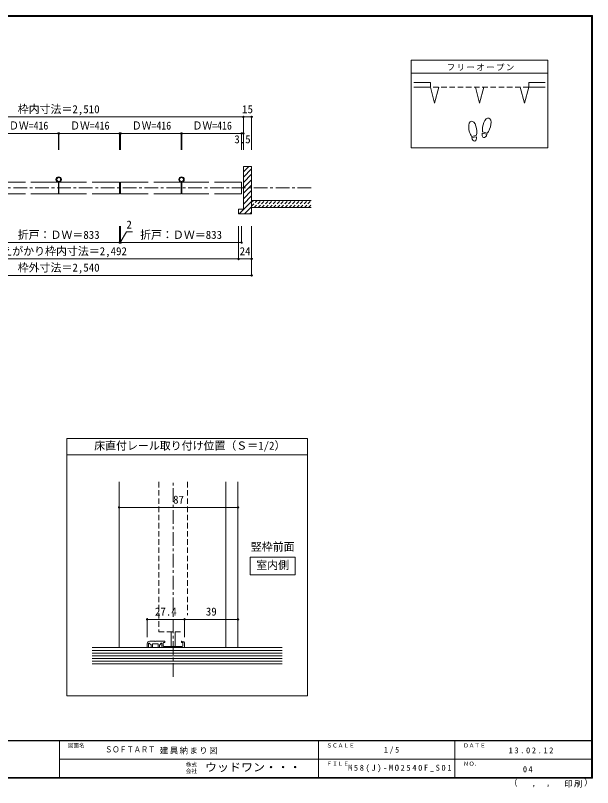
# Model space of a CAD drawing. Units: millimetres, scale not verified, with parts at other scales. Extents: x -973 to 977, y -718 to 696.
# Drawn here: x -79 to 977, y -718 to 696 of the extents above; entities that cross this region are included whole.
import ezdxf
from ezdxf.enums import TextEntityAlignment as Align

# ---------------------------------------------------------------- set-up
doc = ezdxf.new("R2010")
doc.units = ezdxf.units.MM
doc.header["$LTSCALE"] = 5
doc.header["$PDMODE"] = 32
doc.header["$PDSIZE"] = 2.5
for name, pattern in [('CHAIN1', [8, 5, -1, 1, -1]), ('DASHED1', [1.8, 1.2, -0.6]), ('DASHED2', [3, 2, -1])]:
    doc.linetypes.add(name, pattern=pattern)
for name, color, linetype, lineweight in [('0-1_通り芯', 4, 'CHAIN1', 9), ('0-3_仕上げ', 2, 'Continuous', 9), ('0-4_枠', 7, 'Continuous', 9), ('0-6_扉', 6, 'Continuous', 9), ('0-7_金物', 7, 'Continuous', 9), ('0-8_戸当り', 3, 'Continuous', 9), ('0-A_文字', 3, 'Continuous', 9), ('0-B_寸法', 7, 'Continuous', 9), ('0-C_ハッチ', 4, 'DASHED1', 9), ('1-1_通り芯', 4, 'CHAIN1', 9), ('1-3_仕上げ', 7, 'Continuous', 9), ('1-4_枠', 7, 'Continuous', 9), ('1-6_扉', 7, 'DASHED2', 9), ('1-7_金物', 7, 'Continuous', 9), ('1-A_文字', 7, 'Continuous', 9), ('1-B_寸法', 4, 'Continuous', 9), ('F-1_枠', 6, 'Continuous', 9)]:
    doc.layers.add(name, color=color, linetype=linetype, lineweight=lineweight)
doc.layers.add('F-0_補助線', color=7, linetype='Continuous')
doc.layers.add('F-A_文字', color=7, linetype='Continuous')
doc.styles.add('HGP明朝B', font='')
doc.styles.add('ＭＳ ゴシック', font='')
doc.styles.get('HGP明朝B').set_extended_font_data('HGP明朝B')
doc.styles.get('ＭＳ ゴシック').set_extended_font_data('MS Gothic')

msp = doc.modelspace()

# ---------------------------------------------------------------- linework, layer by layer
at = {"layer": '0-1_通り芯'}
msp.add_line((462, 379.931), (-462, 379.931), dxfattribs=at)
at = {"layer": '0-3_仕上げ'}
for p, q in [((353, 356.931), (462, 356.931)), ((353, 344.431), (462, 344.431))]:
    msp.add_line(p, q, dxfattribs=at)
at = {"layer": '0-4_枠', "color": 3}
for p, q in [((338, 341.431), (338, 419.431)), ((353, 419.431), (338, 419.431)), ((329, 341.431), (338, 341.431)), ((329, 341.431), (329, 332.431))]:
    msp.add_line(p, q, dxfattribs=at)
at = {"layer": '0-4_枠', "color": 4}
for p, q in [((338, 409.751), (347.681, 419.431)), ((338, 399.851), (353, 414.851)), ((338, 389.952), (353, 404.952)), ((338, 380.052), (353, 395.052)), ((338, 370.153), (353, 385.153)), ((338, 360.253), (353, 375.253)), ((329.977, 332.431), (353, 355.454)), ((338, 350.354), (353, 365.354)), ((329, 341.354), (329.078, 341.431)), ((339.877, 332.431), (353, 345.555)), ((349.776, 332.431), (353, 335.655))]:
    msp.add_line(p, q, dxfattribs=at)
at = {"layer": '0-4_枠', "color": 3}
msp.add_lwpolyline([(329, 332.431), (353, 332.431), (353, 419.431)], dxfattribs=at)
at = {"layer": '0-6_扉'}
for p, q in [((-111.333, 390.431), (-60.917, 390.431)), ((-50.917, 390.431), (-0.5, 390.431)), ((-0.5, 390.431), (-0.5, 369.431)), ((0.5, 390.431), (50.917, 390.431)), ((0.5, 390.431), (0.5, 369.431)), ((60.917, 390.431), (111.333, 390.431)), ((111.333, 390.431), (111.333, 369.431)), ((113.333, 390.431), (163.75, 390.431)), ((113.333, 390.431), (113.333, 369.431)), ((173.75, 390.431), (224.167, 390.431)), ((224.167, 390.431), (224.167, 369.431)), ((225.167, 390.431), (274.833, 390.431)), ((225.167, 390.431), (225.167, 369.431)), ((284.833, 390.431), (334.5, 390.431)), ((334.5, 390.432), (334.5, 369.431)), ((334.5, 390.432), (334.5, 369.431)), ((-111.333, 369.431), (-60.917, 369.431)), ((-50.917, 369.431), (-0.5, 369.431)), ((0.5, 369.431), (50.917, 369.431)), ((60.917, 369.431), (111.333, 369.431)), ((113.333, 369.431), (163.75, 369.431)), ((173.75, 369.431), (224.167, 369.431)), ((225.167, 369.431), (274.833, 369.431)), ((284.833, 369.431), (334.5, 369.431))]:
    msp.add_line(p, q, dxfattribs=at)
at = {"layer": '0-7_金物'}
for centre, radius in [((0, 395.431), 5), ((0, 395.431), 3.5), ((224.667, 395.431), 5), ((224.667, 395.431), 3.5)]:
    msp.add_circle(centre, radius, dxfattribs=at)
at = {"layer": '0-8_戸当り', "color": 2}
for p, q in [((679.986, 573.251), (649.986, 573.251)), ((679.986, 573.251), (679.986, 564.251)), ((859.986, 573.251), (859.986, 564.251)), ((859.986, 573.251), (889.986, 573.251)), ((679.986, 564.251), (649.986, 564.251)), ((679.986, 564.251), (687.751, 535.273)), ((695.515, 564.251), (687.751, 535.273)), ((762.222, 564.251), (769.986, 535.273)), ((777.751, 564.251), (769.986, 535.273)), ((844.457, 564.251), (852.222, 535.273)), ((859.986, 564.251), (852.222, 535.273)), ((859.986, 564.251), (889.986, 564.251))]:
    msp.add_line(p, q, dxfattribs=at)
at = {"layer": '0-8_戸当り', "color": 7, "linetype": 'DASHED2'}
msp.add_line((859.986, 564.251), (679.986, 564.251), dxfattribs=at)
at = {"layer": '0-8_戸当り'}
for p, q in [((784.022, 480.235), (775.542, 482.507)), ((764.011, 475.878), (755.365, 474.353)), ((764.376, 473.81), (755.73, 472.285)), ((783.479, 478.206), (774.998, 480.478))]:
    msp.add_line(p, q, dxfattribs=at)
for centre, major_axis, ratio, start_param, end_param in [((783.267, 494.378), (3.644, 13.601), 0.5, 4.34059143, 8.22577918), ((757.35, 488.377), (-2.445, 13.867), 0.5, 4.34059143, 8.22577918), ((757.42, 487.981), (-2.963, 16.802), 0.4, 1.85063327, 2.44287679), ((757.42, 487.981), (-2.963, 16.802), 0.4, 3.84030852, 4.43255203), ((783.163, 493.989), (4.416, 16.48), 0.4, 1.85063327, 2.44287679), ((783.163, 493.989), (4.416, 16.48), 0.4, 3.84030852, 4.43255203), ((760.053, 473.047), (-1.27, 7.205), 0.6, 1.57079633, 4.71238898), ((779.238, 479.342), (1.894, 7.067), 0.6, 1.57079633, 4.71238898)]:
    msp.add_ellipse(centre, major_axis=major_axis, ratio=ratio, start_param=start_param, end_param=end_param, dxfattribs=at)
at = {"layer": '0-A_文字'}
for p, q in [((644.986, 614.167), (644.986, 453.167)), ((894.986, 614.167), (644.986, 614.167)), ((894.986, 614.167), (894.986, 453.167)), ((894.986, 590.167), (644.986, 590.167)), ((894.986, 453.167), (644.986, 453.167)), ((454.903, -78.642), (454.903, -549.667)), ((14.903, -108.642), (454.903, -108.642)), ((14.903, -549.667), (454.903, -549.667))]:
    msp.add_line(p, q, dxfattribs=at)
msp.add_lwpolyline([(14.903, -549.667), (14.903, -78.642), (454.903, -78.642)], dxfattribs=at)
at = {"layer": '0-B_寸法', "color": 4}
for p, q in [((-338, 509.931), (338, 509.931)), ((338, 509.931), (338, 449.931)), ((338, 509.931), (353, 509.931)), ((353, 509.931), (353, 449.931)), ((-111.333, 479.931), (-0.5, 479.931)), ((-0.5, 479.931), (-0.5, 449.931)), ((0.5, 479.931), (111.333, 479.931)), ((0.5, 479.931), (0.5, 449.931)), ((111.333, 479.931), (111.333, 449.931)), ((113.333, 479.931), (224.167, 479.931)), ((113.333, 479.931), (113.333, 449.931)), ((224.167, 479.931), (224.167, 449.931)), ((225.167, 479.931), (334.5, 479.931)), ((225.167, 479.931), (225.167, 449.931)), ((334.5, 479.931), (334.5, 449.931)), ((334.5, 479.931), (338, 479.931)), ((111.333, 279.931), (111.333, 309.931)), ((113.333, 279.931), (113.333, 309.931)), ((329, 249.931), (329, 309.931)), ((334.5, 279.931), (334.5, 309.931)), ((353, 219.931), (353, 309.931)), ((-111.333, 279.931), (111.333, 279.931)), ((111.333, 279.931), (113.333, 279.931)), ((113.333, 279.931), (334.5, 279.931)), ((-329, 249.931), (329, 249.931)), ((329, 249.931), (353, 249.931)), ((-353, 219.931), (353, 219.931))]:
    msp.add_line(p, q, dxfattribs=at)
msp.add_lwpolyline([(112.333, 279.931), (123.88, 299.931), (134.716, 299.931)], dxfattribs=at)
at = {"layer": '0-B_寸法'}
for p in [(338, 509.931), (353, 509.931), (-0.5, 479.931), (0.5, 479.931), (111.333, 479.931), (113.333, 479.931), (224.167, 479.931), (225.167, 479.931), (334.5, 479.931), (338, 479.931), (111.333, 279.931), (113.333, 279.931), (334.5, 279.931), (329, 249.931), (353, 249.931), (353, 219.931)]:
    msp.add_point(p, dxfattribs=at)
at = {"layer": '0-C_ハッチ'}
for p, q in [((353, 353.83), (356.102, 356.931)), ((353, 346.759), (363.173, 356.931)), ((357.744, 344.431), (370.244, 356.931)), ((364.815, 344.431), (377.315, 356.931)), ((371.886, 344.431), (384.386, 356.931)), ((378.957, 344.431), (391.457, 356.931)), ((386.028, 344.431), (398.528, 356.931)), ((393.099, 344.431), (405.599, 356.931)), ((400.17, 344.431), (412.67, 356.931)), ((407.241, 344.431), (419.741, 356.931)), ((414.312, 344.431), (426.812, 356.931)), ((421.383, 344.431), (433.883, 356.931)), ((428.455, 344.431), (440.955, 356.931)), ((435.526, 344.431), (448.026, 356.931)), ((442.597, 344.431), (455.097, 356.931)), ((449.668, 344.431), (462, 356.764)), ((456.739, 344.431), (462, 349.692))]:
    msp.add_line(p, q, dxfattribs=at)
at = {"layer": '1-1_通り芯'}
msp.add_line((209.232, -514.956), (209.232, -158.333), dxfattribs=at)
at = {"layer": '1-3_仕上げ', "color": 2}
for p, q in [((408.653, -461.584), (61.153, -461.584)), ((61.153, -491.584), (408.653, -491.584))]:
    msp.add_line(p, q, dxfattribs=at)
at = {"layer": '1-3_仕上げ'}
for p, q in [((61.153, -466.584), (408.653, -466.584)), ((61.153, -471.584), (408.653, -471.584)), ((61.153, -476.584), (408.653, -476.584)), ((61.153, -481.584), (408.653, -481.584)), ((61.153, -486.584), (408.653, -486.584))]:
    msp.add_line(p, q, dxfattribs=at)
at = {"layer": '1-4_枠', "color": 3}
for p, q in [((110.482, -461.584), (110.482, -158.333)), ((305.482, -461.584), (305.482, -158.333)), ((327.982, -461.584), (327.982, -158.333))]:
    msp.add_line(p, q, dxfattribs=at)
at = {"layer": '1-4_枠'}
for p, q in [((166.732, -449.834), (175.982, -449.834)), ((176.732, -450.584), (175.982, -449.834)), ((176.732, -450.584), (177.482, -449.834)), ((193.232, -449.834), (177.482, -449.834)), ((193.482, -452.334), (191.982, -452.334)), ((193.982, -450.584), (193.982, -451.834)), ((224.482, -450.584), (224.482, -451.834)), ((224.982, -452.334), (226.482, -452.334)), ((161.732, -461.584), (161.732, -454.834)), ((161.732, -461.584), (164.232, -461.584)), ((164.232, -461.584), (164.232, -454.727)), ((168.982, -461.584), (171.732, -461.584)), ((171.732, -461.584), (171.732, -455.084)), ((171.982, -454.834), (181.482, -454.834)), ((181.732, -461.584), (181.732, -455.084)), ((181.732, -461.584), (184.482, -461.584)), ((184.482, -461.584), (184.482, -456.77)), ((184.702, -456.239), (187.202, -453.739)), ((188.482, -454.27), (188.482, -459.084)), ((190.982, -461.584), (230.232, -461.584)), ((191.232, -453.084), (191.232, -458.084)), ((192.482, -459.334), (208.482, -459.334)), ((209.232, -460.084), (208.482, -459.334)), ((227.232, -453.084), (227.232, -458.084)), ((230.232, -454.834), (230.232, -461.584))]:
    msp.add_line(p, q, dxfattribs=at)
for points in [[(168.982, -461.584), (168.982, -456.459), (166.366, -453.843)], [(209.232, -460.084), (209.982, -459.334), (225.982, -459.334)]]:
    msp.add_lwpolyline(points, dxfattribs=at)
for centre, radius, start, end in [((166.732, -454.834), 5, 90, 180), ((191.982, -453.084), 0.75, 90, 180), ((193.232, -450.584), 0.75, 360, 90), ((193.482, -451.834), 0.5, 270, 360), ((225.232, -450.584), 0.75, 90, 180), ((224.982, -451.834), 0.5, 180, 270), ((225.232, -454.834), 5, 360, 90), ((226.482, -453.084), 0.75, 0, 90), ((165.482, -454.727), 1.25, 45, 180), ((171.982, -455.084), 0.25, 90, 180), ((181.482, -455.084), 0.25, 0, 90), ((185.232, -456.77), 0.75, 135, 180), ((187.732, -454.27), 0.75, 360, 135), ((190.982, -459.084), 2.5, 180, 270), ((192.482, -458.084), 1.25, 180, 270), ((225.982, -458.084), 1.25, 270, 0)]:
    msp.add_arc(centre, radius, start, end, dxfattribs=at)
at = {"layer": '1-6_扉'}
for p, q in [((182.982, -158.333), (182.982, -432.834)), ((235.482, -158.333), (235.482, -402.334)), ((182.982, -432.834), (222.732, -432.834))]:
    msp.add_line(p, q, dxfattribs=at)
at = {"layer": '1-7_金物'}
for p, q in [((205.482, -432.94), (205.482, -459.334)), ((212.982, -432.94), (212.982, -459.334)), ((212.982, -459.334), (205.482, -459.334))]:
    msp.add_line(p, q, dxfattribs=at)
at = {"layer": '1-A_文字'}
msp.add_lwpolyline([(350.146, -296.028), (432.739, -296.028), (432.739, -328.408), (350.146, -328.408)], close=True, dxfattribs=at)
at = {"layer": '1-B_寸法'}
for p, q in [((110.482, -204.946), (110.482, -173.333)), ((327.982, -204.946), (327.982, -173.333)), ((110.482, -204.946), (327.982, -204.946)), ((161.732, -409.834), (230.232, -409.834)), ((161.732, -409.834), (161.732, -442.334)), ((230.232, -409.834), (230.232, -442.334)), ((230.232, -409.834), (327.982, -409.834)), ((305.482, -409.834), (305.482, -442.334)), ((327.982, -409.834), (327.982, -442.334))]:
    msp.add_line(p, q, dxfattribs=at)
at = {"layer": '1-B_寸法', "color": 7}
for p in [(110.482, -204.946), (327.982, -204.946), (161.732, -409.834), (230.232, -409.834), (327.982, -409.834)]:
    msp.add_point(p, dxfattribs=at)
at = {"layer": 'F-1_枠'}
for p, q in [((-973.347, 695.833), (976.653, 695.833)), ((-973.347, 695), (976.653, 695)), ((-973.347, 694.167), (976.653, 694.167)), ((974.986, 695.833), (974.986, -700.833)), ((975.82, 695.833), (975.82, -700.833)), ((976.653, 695.833), (976.653, -700.833)), ((976.653, -631.667), (-973.347, -631.667)), ((976.653, -632.5), (-973.347, -632.5)), ((1.653, -632.5), (1.653, -699.167)), ((474.986, -632.5), (474.986, -699.167)), ((724.986, -632.5), (724.986, -699.167)), ((1.653, -665.833), (974.986, -665.834)), ((976.653, -699.167), (-973.347, -699.167)), ((976.653, -700), (-973.347, -700)), ((976.653, -700.833), (-973.347, -700.833))]:
    msp.add_line(p, q, dxfattribs=at)

# ---------------------------------------------------------------- texts
at = {"layer": '0-A_文字', "color": 7, "style": 'ＭＳ ゴシック'}
msp.add_text('床直付レール取り付け位置（Ｓ＝1/2）', height=14.66, dxfattribs=at).set_placement((64.903, -103.642), align=Align.BOTTOM_LEFT)
at = {"layer": '0-A_文字', "color": 7, "insert": (709.986, 594.667), "char_height": 11, "attachment_point": 7, "style": 'ＭＳ ゴシック'}
msp.add_mtext('\\T1.17;フリーオープン', dxfattribs=at)
at = {"layer": '0-B_寸法', "style": 'ＭＳ ゴシック'}
for s, p in [('枠内寸法＝2,510', (-75, 512.431)), ('15', (335.5, 512.431)), ('3.5', (321.25, 457.431)), ('2', (123.78, 301.12)), ('折戸：ＤＷ＝833', (-75, 282.431)), ('折戸：ＤＷ＝833', (148.917, 282.431)), ('見えがかり枠内寸法＝2,492', (-125, 252.431)), ('24', (331, 252.431)), ('枠外寸法＝2,540', (-75, 222.431))]:
    msp.add_text(s, height=14.66, dxfattribs=at).set_placement(p, align=Align.BOTTOM_LEFT)
at = {"layer": '0-B_寸法', "style": 'ＭＳ ゴシック', "width": 0.9}
for p in [(-90.917, 482.431), (20.917, 482.431), (133.75, 482.431), (244.833, 482.431)]:
    msp.add_text('ＤＷ=416', height=14.66, dxfattribs=at).set_placement(p, align=Align.BOTTOM_LEFT)
at = {"layer": '1-A_文字', "style": 'ＭＳ ゴシック'}
for s, p in [('竪枠前面', (351.443, -288.666)), ('室内側', (361.443, -322.218))]:
    msp.add_text(s, height=14.66, dxfattribs=at).set_placement(p, align=Align.BOTTOM_LEFT)
at = {"layer": '1-B_寸法', "color": 7, "style": 'ＭＳ ゴシック'}
for s, p in [('87', (209.232, -202.446)), ('27.4', (175.982, -407.334)), ('39', (269.107, -407.334))]:
    msp.add_text(s, height=14.66, dxfattribs=at).set_placement(p, align=Align.BOTTOM_LEFT)
at = {"layer": 'F-0_補助線', "style": 'HGP明朝B', "width": 0.85}
msp.add_text('ＳＯＦＴＡＲＴ', height=11, dxfattribs=at).set_placement((84.986, -656.798), align=Align.BOTTOM_LEFT)
at = {"layer": 'F-0_補助線', "insert": (185.035, -656.798), "char_height": 11, "attachment_point": 7, "style": 'ＭＳ ゴシック'}
msp.add_mtext('\\T1.17;建具納まり図', dxfattribs=at)
at = {"layer": 'F-A_文字', "style": 'ＭＳ ゴシック'}
for s, height, p in [('図面名', 7.331, (16.653, -646.667)), ('ＳＣＡＬＥ', 7.331, (489.986, -646.667)), ('ＤＡＴＥ', 7.331, (739.986, -646.667)), ('株式', 7.331, (232.486, -681.5)), ('ＦＩＬＥ', 7.331, (489.986, -680)), ('ＮＯ．', 7.331, (739.986, -680.001)), ('会社', 7.331, (232.486, -693.5)), ('（', 11, (823.992, -718.052)), ('）', 11, (961.387, -717.355)), (',', 11, (865.199, -718.052)), (',', 11, (891.686, -717.588))]:
    msp.add_text(s, height=height, dxfattribs=at).set_placement(p, align=Align.BOTTOM_LEFT)
at = {"layer": 'F-A_文字', "style": 'ＭＳ ゴシック', "width": 1.1}
msp.add_text('ウッドワン・・・', height=14.66, dxfattribs=at).set_placement((267.486, -692.5), align=Align.BOTTOM_LEFT)
at = {"layer": 'F-A_文字', "char_height": 11, "attachment_point": 7, "style": 'ＭＳ ゴシック'}
for s, insert in [('\\T1.38;\\W0.9;1/5', (594.986, -656.667)), ('\\T1.39;\\W0.85;13.02.12', (823.111, -655.417)), ('\\T1.4;\\W0.85;M58(J)-MO2540F_S01', (529.361, -690.001)), ('\\T1.36;\\W0.9;04', (849.361, -690.001)), ('\\T1.17;印刷', (924.678, -717.82))]:
    msp.add_mtext(s, dxfattribs=dict(at, insert=insert))

doc.saveas('drawing.dxf')
